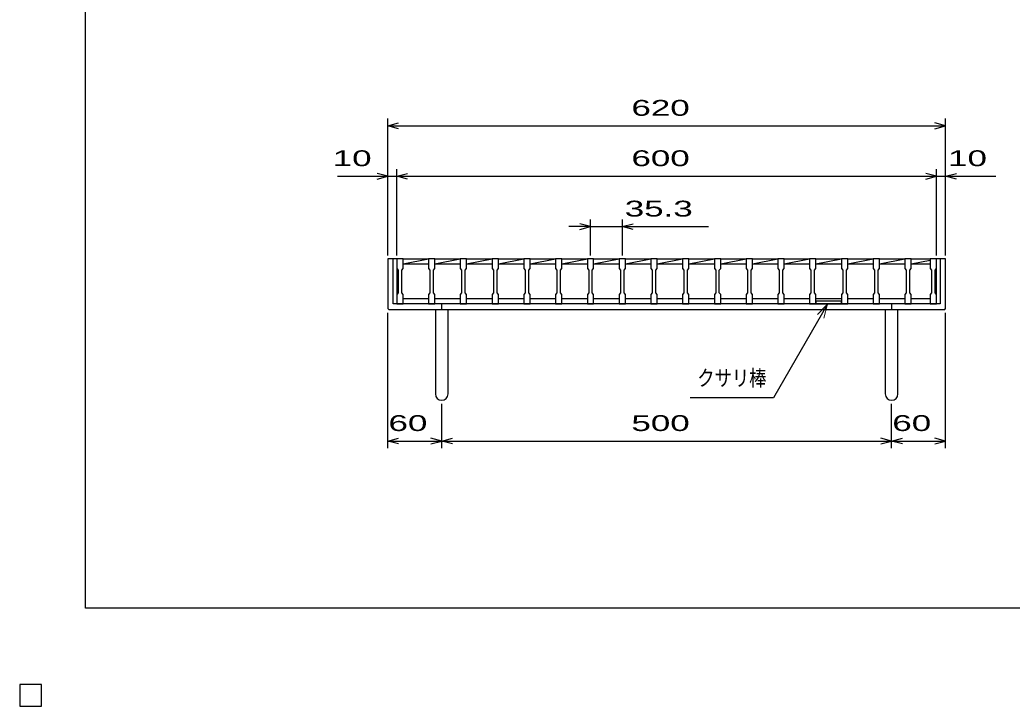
# Model space of a CAD drawing. Units: millimetres, scale not verified. Extents: x -1456 to 1385, y -1026 to 843.
# Drawn here: x -1456 to -353, y -1026 to -263 of the extents above; entities that cross this region are included whole.
import ezdxf
from ezdxf.enums import TextEntityAlignment as Align

# ---------------------------------------------------------------- set-up
doc = ezdxf.new("R2010")
doc.units = ezdxf.units.MM
doc.header["$LTSCALE"] = 8
for name, color, linetype, lineweight in [('0_2', 150, 'Continuous', 25), ('16', 3, 'Continuous', 25), ('19', 6, 'Continuous', 25), ('22', 4, 'Continuous', 25), ('24', 2, 'Continuous', 25), ('32', 4, 'Continuous', 25)]:
    doc.layers.add(name, color=color, linetype=linetype, lineweight=lineweight)
doc.styles.add('ベクトル', font='')
doc.styles.get('ベクトル').set_extended_font_data('ベクトル')

msp = doc.modelspace()

# ---------------------------------------------------------------- linework, layer by layer
at = {"layer": '0_2'}
for p, q in [((-1383.2, -917.2), (-1383.2, 842.8)), ((1384.8, -917.2), (-1383.2, -917.2)), ((-1432, -1002), (-1456, -1002)), ((-1456, -1002), (-1456, -1026)), ((-1432, -1002), (-1456, -1002)), ((-1456, -1002), (-1456, -1026)), ((-1432, -1002), (-1456, -1002)), ((-1456, -1002), (-1456, -1026)), ((-1432, -1002), (-1456, -1002)), ((-1456, -1002), (-1456, -1026)), ((-1432, -1002), (-1456, -1002)), ((-1456, -1002), (-1456, -1026)), ((-1432, -1026), (-1432, -1002)), ((-1432, -1026), (-1432, -1002)), ((-1432, -1026), (-1432, -1002)), ((-1432, -1026), (-1432, -1002)), ((-1432, -1026), (-1432, -1002)), ((-1456, -1026), (-1432, -1026)), ((-1456, -1026), (-1432, -1026)), ((-1456, -1026), (-1432, -1026)), ((-1456, -1026), (-1432, -1026)), ((-1456, -1026), (-1432, -1026))]:
    msp.add_line(p, q, dxfattribs=at)
at = {"layer": '16'}
for p, q in [((-1037, -529), (-1037, -528.3)), ((-1037, -528.3), (-1030, -528.3)), ((-1037, -529), (-1037, -539.5)), ((-1030, -529), (-1037, -529)), ((-1037, -529), (-1037, -573)), ((-1030, -528.3), (-1030, -529)), ((-1030, -539.5), (-1030, -529)), ((-1030, -529), (-1001.7, -529)), ((-1030, -534.5), (-1001.7, -529)), ((-1001.7, -529), (-1001.7, -528.3)), ((-1001.7, -528.3), (-994.7, -528.3)), ((-1001.7, -529), (-1001.7, -539.5)), ((-994.7, -529), (-1001.7, -529)), ((-994.7, -528.3), (-994.7, -529)), ((-994.7, -539.5), (-994.7, -529)), ((-994.7, -529), (-966.4, -529)), ((-994.7, -534.5), (-966.4, -529)), ((-966.4, -529), (-966.4, -528.3)), ((-966.4, -528.3), (-959.4, -528.3)), ((-966.4, -529), (-966.4, -539.5)), ((-959.4, -529), (-966.4, -529)), ((-959.4, -528.3), (-959.4, -529)), ((-959.4, -539.5), (-959.4, -529)), ((-959.4, -529), (-931.1, -529)), ((-959.4, -534.5), (-931.1, -529)), ((-931.1, -529), (-931.1, -528.3)), ((-931.1, -528.3), (-924.1, -528.3)), ((-931.1, -529), (-931.1, -539.5)), ((-924.1, -529), (-931.1, -529)), ((-924.1, -528.3), (-924.1, -529)), ((-924.1, -539.5), (-924.1, -529)), ((-924.1, -529), (-895.8, -529)), ((-924.1, -534.5), (-895.8, -529)), ((-895.8, -529), (-895.8, -528.3)), ((-895.8, -528.3), (-888.8, -528.3)), ((-895.8, -529), (-895.8, -539.5)), ((-888.8, -529), (-895.8, -529)), ((-888.8, -528.3), (-888.8, -529)), ((-888.8, -539.5), (-888.8, -529)), ((-888.8, -529), (-860.5, -529)), ((-888.8, -534.5), (-860.5, -529)), ((-860.5, -529), (-860.5, -528.3)), ((-860.5, -528.3), (-853.5, -528.3)), ((-860.5, -529), (-860.5, -539.5)), ((-853.5, -529), (-860.5, -529)), ((-853.5, -528.3), (-853.5, -529)), ((-853.5, -539.5), (-853.5, -529)), ((-853.5, -529), (-825.2, -529)), ((-853.5, -534.5), (-825.2, -529)), ((-825.2, -529), (-825.2, -528.3)), ((-825.2, -528.3), (-818.2, -528.3)), ((-825.2, -529), (-825.2, -539.5)), ((-818.2, -529), (-825.2, -529)), ((-818.2, -528.3), (-818.2, -529)), ((-818.2, -539.5), (-818.2, -529)), ((-818.2, -529), (-789.9, -529)), ((-818.2, -534.5), (-789.9, -529)), ((-789.9, -529), (-789.9, -528.3)), ((-789.9, -528.3), (-782.9, -528.3)), ((-789.9, -529), (-789.9, -539.5)), ((-782.9, -529), (-789.9, -529)), ((-782.9, -528.3), (-782.9, -529)), ((-782.9, -539.5), (-782.9, -529)), ((-782.9, -529), (-754.6, -529)), ((-782.9, -534.5), (-754.6, -529)), ((-754.6, -529), (-754.6, -528.3)), ((-754.6, -528.3), (-747.6, -528.3)), ((-754.6, -529), (-754.6, -539.5)), ((-747.6, -529), (-754.6, -529)), ((-747.6, -528.3), (-747.6, -529)), ((-747.6, -539.5), (-747.6, -529)), ((-747.6, -529), (-719.3, -529)), ((-747.6, -534.5), (-719.3, -529)), ((-719.3, -529), (-719.3, -528.3)), ((-719.3, -528.3), (-712.3, -528.3)), ((-719.3, -529), (-719.3, -539.5)), ((-712.3, -529), (-719.3, -529)), ((-712.3, -528.3), (-712.3, -529)), ((-712.3, -539.5), (-712.3, -529)), ((-712.3, -529), (-684, -529)), ((-712.3, -534.5), (-684, -529)), ((-684, -529), (-684, -528.3)), ((-684, -528.3), (-677, -528.3)), ((-684, -529), (-684, -539.5)), ((-677, -529), (-684, -529)), ((-677, -528.3), (-677, -529)), ((-677, -539.5), (-677, -529)), ((-677, -529), (-648.7, -529)), ((-677, -534.5), (-648.7, -529)), ((-648.7, -529), (-648.7, -528.3)), ((-648.7, -528.3), (-641.7, -528.3)), ((-648.7, -529), (-648.7, -539.5)), ((-641.7, -529), (-648.7, -529)), ((-641.7, -528.3), (-641.7, -529)), ((-641.7, -539.5), (-641.7, -529)), ((-641.7, -529), (-613.4, -529)), ((-641.7, -534.5), (-613.4, -529)), ((-613.4, -529), (-613.4, -528.3)), ((-613.4, -528.3), (-606.4, -528.3)), ((-613.4, -529), (-613.4, -539.5)), ((-606.4, -529), (-613.4, -529)), ((-606.4, -528.3), (-606.4, -529)), ((-606.4, -539.5), (-606.4, -529)), ((-606.4, -529), (-578.1, -529)), ((-606.4, -534.5), (-578.1, -529)), ((-578.1, -529), (-578.1, -528.3)), ((-578.1, -528.3), (-571.1, -528.3)), ((-578.1, -529), (-578.1, -539.5)), ((-571.1, -529), (-578.1, -529)), ((-571.1, -528.3), (-571.1, -529)), ((-571.1, -539.5), (-571.1, -529)), ((-571.1, -529), (-542.8, -529)), ((-571.1, -534.5), (-542.8, -529)), ((-542.8, -529), (-542.8, -528.3)), ((-542.8, -528.3), (-535.8, -528.3)), ((-542.8, -529), (-542.8, -539.5)), ((-535.8, -529), (-542.8, -529)), ((-535.8, -528.3), (-535.8, -529)), ((-535.8, -539.5), (-535.8, -529)), ((-535.8, -529), (-507.5, -529)), ((-535.8, -534.5), (-507.5, -529)), ((-507.5, -529), (-507.5, -528.3)), ((-507.5, -528.3), (-500.5, -528.3)), ((-507.5, -529), (-507.5, -539.5)), ((-500.5, -529), (-507.5, -529)), ((-500.5, -528.3), (-500.5, -529)), ((-500.5, -539.5), (-500.5, -529)), ((-500.5, -529), (-472.2, -529)), ((-500.5, -534.5), (-472.2, -529)), ((-472.2, -529), (-472.2, -528.3)), ((-472.2, -528.3), (-465.2, -528.3)), ((-472.2, -529), (-472.2, -539.5)), ((-465.2, -529), (-472.2, -529)), ((-465.2, -528.3), (-465.2, -529)), ((-465.2, -539.5), (-465.2, -529)), ((-465.2, -529), (-444, -529)), ((-444, -529), (-444, -528.3)), ((-444, -528.3), (-437, -528.3)), ((-444, -529), (-444, -539.5)), ((-437, -529), (-444, -529)), ((-437, -528.3), (-437, -529)), ((-437, -539.5), (-437, -529)), ((-437, -573), (-437, -529)), ((-1037, -539.5), (-1035.5, -541.5)), ((-1031.5, -541.5), (-1030, -539.5)), ((-1030, -534.5), (-1001.7, -534.5)), ((-1001.7, -539.5), (-1000.2, -541.5)), ((-996.2, -541.5), (-994.7, -539.5)), ((-994.7, -534.5), (-966.4, -534.5)), ((-966.4, -539.5), (-964.9, -541.5)), ((-960.9, -541.5), (-959.4, -539.5)), ((-959.4, -534.5), (-931.1, -534.5)), ((-931.1, -539.5), (-929.6, -541.5)), ((-925.6, -541.5), (-924.1, -539.5)), ((-924.1, -534.5), (-895.8, -534.5)), ((-895.8, -539.5), (-894.3, -541.5)), ((-890.3, -541.5), (-888.8, -539.5)), ((-888.8, -534.5), (-860.5, -534.5)), ((-860.5, -539.5), (-859, -541.5)), ((-855, -541.5), (-853.5, -539.5)), ((-853.5, -534.5), (-825.2, -534.5)), ((-825.2, -539.5), (-823.7, -541.5)), ((-819.7, -541.5), (-818.2, -539.5)), ((-818.2, -534.5), (-789.9, -534.5)), ((-789.9, -539.5), (-788.4, -541.5)), ((-784.4, -541.5), (-782.9, -539.5)), ((-782.9, -534.5), (-754.6, -534.5)), ((-754.6, -539.5), (-753.1, -541.5)), ((-749.1, -541.5), (-747.6, -539.5)), ((-747.6, -534.5), (-719.3, -534.5)), ((-719.3, -539.5), (-717.8, -541.5)), ((-713.8, -541.5), (-712.3, -539.5)), ((-712.3, -534.5), (-684, -534.5)), ((-684, -539.5), (-682.5, -541.5)), ((-678.5, -541.5), (-677, -539.5)), ((-677, -534.5), (-648.7, -534.5)), ((-648.7, -539.5), (-647.2, -541.5)), ((-643.2, -541.5), (-641.7, -539.5)), ((-641.7, -534.5), (-613.4, -534.5)), ((-613.4, -539.5), (-611.9, -541.5)), ((-607.9, -541.5), (-606.4, -539.5)), ((-606.4, -534.5), (-578.1, -534.5)), ((-578.1, -539.5), (-576.6, -541.5)), ((-572.6, -541.5), (-571.1, -539.5)), ((-571.1, -534.5), (-542.8, -534.5)), ((-542.8, -539.5), (-541.3, -541.5)), ((-537.3, -541.5), (-535.8, -539.5)), ((-535.8, -534.5), (-507.5, -534.5)), ((-507.5, -539.5), (-506, -541.5)), ((-502, -541.5), (-500.5, -539.5)), ((-500.5, -534.5), (-472.2, -534.5)), ((-472.2, -539.5), (-470.7, -541.5)), ((-466.7, -541.5), (-465.2, -539.5)), ((-465.2, -534.5), (-444, -530.38)), ((-465.2, -534.5), (-444, -534.5)), ((-444, -539.5), (-442.5, -541.5)), ((-438.5, -541.5), (-437, -539.5)), ((-1035.5, -541.5), (-1035.5, -566.5)), ((-1031.5, -566.5), (-1031.5, -541.5)), ((-1000.2, -541.5), (-1000.2, -566.5)), ((-996.2, -566.5), (-996.2, -541.5)), ((-964.9, -541.5), (-964.9, -566.5)), ((-960.9, -566.5), (-960.9, -541.5)), ((-929.6, -541.5), (-929.6, -566.5)), ((-925.6, -566.5), (-925.6, -541.5)), ((-894.3, -541.5), (-894.3, -566.5)), ((-890.3, -566.5), (-890.3, -541.5)), ((-859, -541.5), (-859, -566.5)), ((-855, -566.5), (-855, -541.5)), ((-823.7, -541.5), (-823.7, -566.5)), ((-819.7, -566.5), (-819.7, -541.5)), ((-788.4, -541.5), (-788.4, -566.5)), ((-784.4, -566.5), (-784.4, -541.5)), ((-753.1, -541.5), (-753.1, -566.5)), ((-749.1, -566.5), (-749.1, -541.5)), ((-717.8, -541.5), (-717.8, -566.5)), ((-713.8, -566.5), (-713.8, -541.5)), ((-682.5, -541.5), (-682.5, -566.5)), ((-678.5, -566.5), (-678.5, -541.5)), ((-647.2, -541.5), (-647.2, -566.5)), ((-643.2, -566.5), (-643.2, -541.5)), ((-611.9, -541.5), (-611.9, -566.5)), ((-607.9, -566.5), (-607.9, -541.5)), ((-576.6, -541.5), (-576.6, -566.5)), ((-572.6, -566.5), (-572.6, -541.5)), ((-541.3, -541.5), (-541.3, -566.5)), ((-537.3, -566.5), (-537.3, -541.5)), ((-506, -541.5), (-506, -566.5)), ((-502, -566.5), (-502, -541.5)), ((-470.7, -541.5), (-470.7, -566.5)), ((-466.7, -566.5), (-466.7, -541.5)), ((-442.5, -541.5), (-442.5, -566.5)), ((-438.5, -566.5), (-438.5, -541.5)), ((-1035.5, -566.5), (-1037, -568.5)), ((-1037, -568.5), (-1037, -579)), ((-1030, -568.5), (-1031.5, -566.5)), ((-1030, -579), (-1030, -568.5)), ((-1030, -573), (-1001.7, -573)), ((-1000.2, -566.5), (-1001.7, -568.5)), ((-1001.7, -568.5), (-1001.7, -579)), ((-994.7, -568.5), (-996.2, -566.5)), ((-994.7, -579), (-994.7, -568.5)), ((-994.7, -573), (-966.4, -573)), ((-964.9, -566.5), (-966.4, -568.5)), ((-966.4, -568.5), (-966.4, -579)), ((-959.4, -568.5), (-960.9, -566.5)), ((-959.4, -579), (-959.4, -568.5)), ((-959.4, -573), (-931.1, -573)), ((-929.6, -566.5), (-931.1, -568.5)), ((-931.1, -568.5), (-931.1, -579)), ((-924.1, -568.5), (-925.6, -566.5)), ((-924.1, -579), (-924.1, -568.5)), ((-924.1, -573), (-895.8, -573)), ((-894.3, -566.5), (-895.8, -568.5)), ((-895.8, -568.5), (-895.8, -579)), ((-888.8, -568.5), (-890.3, -566.5)), ((-888.8, -579), (-888.8, -568.5)), ((-888.8, -573), (-860.5, -573)), ((-859, -566.5), (-860.5, -568.5)), ((-860.5, -568.5), (-860.5, -579)), ((-853.5, -568.5), (-855, -566.5)), ((-853.5, -579), (-853.5, -568.5)), ((-853.5, -573), (-825.2, -573)), ((-823.7, -566.5), (-825.2, -568.5)), ((-825.2, -568.5), (-825.2, -579)), ((-818.2, -568.5), (-819.7, -566.5)), ((-818.2, -579), (-818.2, -568.5)), ((-818.2, -573), (-789.9, -573)), ((-788.4, -566.5), (-789.9, -568.5)), ((-789.9, -568.5), (-789.9, -579)), ((-782.9, -568.5), (-784.4, -566.5)), ((-782.9, -579), (-782.9, -568.5)), ((-782.9, -573), (-754.6, -573)), ((-753.1, -566.5), (-754.6, -568.5)), ((-754.6, -568.5), (-754.6, -579)), ((-747.6, -568.5), (-749.1, -566.5)), ((-747.6, -579), (-747.6, -568.5)), ((-747.6, -573), (-719.3, -573)), ((-717.8, -566.5), (-719.3, -568.5)), ((-719.3, -568.5), (-719.3, -579)), ((-712.3, -568.5), (-713.8, -566.5)), ((-712.3, -579), (-712.3, -568.5)), ((-712.3, -573), (-684, -573)), ((-682.5, -566.5), (-684, -568.5)), ((-684, -568.5), (-684, -579)), ((-677, -568.5), (-678.5, -566.5)), ((-677, -579), (-677, -568.5)), ((-677, -573), (-648.7, -573)), ((-647.2, -566.5), (-648.7, -568.5)), ((-648.7, -568.5), (-648.7, -579)), ((-641.7, -568.5), (-643.2, -566.5)), ((-641.7, -579), (-641.7, -568.5)), ((-641.7, -573), (-613.4, -573)), ((-611.9, -566.5), (-613.4, -568.5)), ((-613.4, -568.5), (-613.4, -579)), ((-606.4, -568.5), (-607.9, -566.5)), ((-606.4, -579), (-606.4, -568.5)), ((-606.4, -573), (-578.1, -573)), ((-576.6, -566.5), (-578.1, -568.5)), ((-578.1, -568.5), (-578.1, -579)), ((-571.1, -568.5), (-572.6, -566.5)), ((-571.1, -579), (-571.1, -568.5)), ((-571.1, -573), (-542.8, -573)), ((-541.3, -566.5), (-542.8, -568.5)), ((-542.8, -568.5), (-542.8, -579)), ((-535.8, -568.5), (-537.3, -566.5)), ((-535.8, -579), (-535.8, -568.5)), ((-535.8, -573), (-507.5, -573)), ((-506, -566.5), (-507.5, -568.5)), ((-507.5, -568.5), (-507.5, -579)), ((-500.5, -568.5), (-502, -566.5)), ((-500.5, -579), (-500.5, -568.5)), ((-500.5, -573), (-472.2, -573)), ((-470.7, -566.5), (-472.2, -568.5)), ((-472.2, -568.5), (-472.2, -579)), ((-465.2, -568.5), (-466.7, -566.5)), ((-465.2, -579), (-465.2, -568.5)), ((-465.2, -573), (-444, -573)), ((-442.5, -566.5), (-444, -568.5)), ((-444, -568.5), (-444, -579)), ((-437, -568.5), (-438.5, -566.5)), ((-437, -579), (-437, -568.5)), ((-1037, -579), (-1030, -579)), ((-1001.7, -579), (-994.7, -579)), ((-966.4, -579), (-959.4, -579)), ((-931.1, -579), (-924.1, -579)), ((-895.8, -579), (-888.8, -579)), ((-860.5, -579), (-853.5, -579)), ((-825.2, -579), (-818.2, -579)), ((-789.9, -579), (-782.9, -579)), ((-754.6, -579), (-747.6, -579)), ((-719.3, -579), (-712.3, -579)), ((-684, -579), (-677, -579)), ((-648.7, -579), (-641.7, -579)), ((-613.4, -579), (-606.4, -579)), ((-578.1, -579), (-571.1, -579)), ((-542.8, -579), (-535.8, -579)), ((-507.5, -579), (-500.5, -579)), ((-472.2, -579), (-465.2, -579)), ((-444, -579), (-437, -579)), ((-1432, -1002), (-1456, -1002)), ((-1456, -1002), (-1456, -1026)), ((-1432, -1002), (-1456, -1002)), ((-1456, -1002), (-1456, -1026)), ((-1432, -1002), (-1456, -1002)), ((-1456, -1002), (-1456, -1026)), ((-1432, -1002), (-1456, -1002)), ((-1456, -1002), (-1456, -1026)), ((-1432, -1002), (-1456, -1002)), ((-1456, -1002), (-1456, -1026)), ((-1432, -1026), (-1432, -1002)), ((-1432, -1026), (-1432, -1002)), ((-1432, -1026), (-1432, -1002)), ((-1432, -1026), (-1432, -1002)), ((-1432, -1026), (-1432, -1002)), ((-1456, -1026), (-1432, -1026)), ((-1456, -1026), (-1432, -1026)), ((-1456, -1026), (-1432, -1026)), ((-1456, -1026), (-1432, -1026)), ((-1456, -1026), (-1432, -1026))]:
    msp.add_line(p, q, dxfattribs=at)
at = {"layer": '19'}
for p, q in [((-1037, -529), (-1047, -529)), ((-1047, -529), (-1047, -584)), ((-1041, -579), (-1041, -529)), ((-427, -529), (-437, -529)), ((-433, -529), (-433, -579)), ((-427, -584), (-427, -529)), ((-1047, -584), (-1046, -585)), ((-433, -579), (-1041, -579)), ((-987, -585), (-987, -579)), ((-487, -579), (-487, -585)), ((-428, -585), (-427, -584)), ((-1046, -585), (-428, -585)), ((-994, -585), (-994, -679)), ((-980, -679), (-980, -585)), ((-494, -585), (-494, -679)), ((-480, -679), (-480, -585))]:
    msp.add_line(p, q, dxfattribs=at)
at = {"layer": '19', "color": 4}
for p, q in [((-558.108, -579.325), (-618.154, -683.329)), ((-618.154, -683.329), (-710.954, -683.329))]:
    msp.add_line(p, q, dxfattribs=at)
at = {"layer": '19', "color": 3}
for p, q in [((-542.8, -576), (-571.1, -576)), ((-571.1, -576), (-571.1, -579)), ((-571.1, -579), (-542.8, -579)), ((-542.8, -579), (-542.8, -576))]:
    msp.add_line(p, q, dxfattribs=at)
at = {"layer": '19', "color": 4, "lineweight": 13}
for p, q in [((-558.108, -579.325), (-569.422, -590.639)), ((-562.249, -594.78), (-558.108, -579.325))]:
    msp.add_line(p, q, dxfattribs=at)
at = {"layer": '19'}
for centre in [(-987, -679), (-487, -679)]:
    msp.add_arc(centre, 7, 180, 0, dxfattribs=at)
at = {"layer": '22'}
for p, q in [((-1047, -525), (-1047, -373)), ((-427, -525), (-427, -373)), ((-1047, -381), (-1035, -377.8)), ((-1035, -384.2), (-1047, -381)), ((-1047, -381), (-427, -381)), ((-427, -381), (-439, -377.8)), ((-439, -384.2), (-427, -381)), ((-1047, -525), (-1047, -429)), ((-1037, -525), (-1037, -429)), ((-437, -525), (-437, -429)), ((-427, -525), (-427, -429)), ((-1103, -437), (-1047, -437)), ((-1047, -437), (-1059, -433.8)), ((-1059, -440.2), (-1047, -437)), ((-1047, -437), (-1037, -437)), ((-1037, -437), (-1025, -433.8)), ((-1025, -440.2), (-1037, -437)), ((-1037, -437), (-437, -437)), ((-437, -437), (-449, -433.8)), ((-449, -440.2), (-437, -437)), ((-437, -437), (-427, -437)), ((-427, -437), (-415, -433.8)), ((-415, -440.2), (-427, -437)), ((-427, -437), (-371, -437)), ((-821.7, -525), (-821.7, -485)), ((-786.4, -485), (-786.4, -525)), ((-821.7, -493), (-845.7, -493)), ((-821.7, -493), (-833.7, -489.8)), ((-833.7, -496.2), (-821.7, -493)), ((-821.7, -493), (-786.4, -493)), ((-786.4, -493), (-774.4, -489.8)), ((-774.4, -496.2), (-786.4, -493)), ((-786.4, -493), (-690.4, -493)), ((-1047, -739.4), (-1047, -589)), ((-427, -739.4), (-427, -589)), ((-987, -739.4), (-987, -689.8)), ((-487, -739.4), (-487, -689.8)), ((-1047, -731.4), (-1035, -728.2)), ((-1035, -734.6), (-1047, -731.4)), ((-1047, -731.4), (-987, -731.4)), ((-987, -731.4), (-999, -728.2)), ((-999, -734.6), (-987, -731.4)), ((-987, -731.4), (-975, -728.2)), ((-975, -734.6), (-987, -731.4)), ((-987, -731.4), (-487, -731.4)), ((-487, -731.4), (-499, -728.2)), ((-499, -734.6), (-487, -731.4)), ((-487, -731.4), (-475, -728.2)), ((-475, -734.6), (-487, -731.4)), ((-487, -731.4), (-427, -731.4)), ((-427, -731.4), (-439, -728.2)), ((-439, -734.6), (-427, -731.4))]:
    msp.add_line(p, q, dxfattribs=at)
at = {"layer": '22', "color": 2}
for p, q in [((-1432, -1002), (-1456, -1002)), ((-1456, -1002), (-1456, -1026)), ((-1432, -1002), (-1456, -1002)), ((-1456, -1002), (-1456, -1026)), ((-1432, -1002), (-1456, -1002)), ((-1456, -1002), (-1456, -1026)), ((-1432, -1026), (-1432, -1002)), ((-1432, -1026), (-1432, -1002)), ((-1432, -1026), (-1432, -1002)), ((-1456, -1026), (-1432, -1026)), ((-1456, -1026), (-1432, -1026)), ((-1456, -1026), (-1432, -1026))]:
    msp.add_line(p, q, dxfattribs=at)
at = {"layer": '24', "color": 4}
for p, q in [((-1432, -1002), (-1456, -1002)), ((-1456, -1002), (-1456, -1026)), ((-1432, -1002), (-1456, -1002)), ((-1456, -1002), (-1456, -1026)), ((-1432, -1002), (-1456, -1002)), ((-1456, -1002), (-1456, -1026)), ((-1432, -1026), (-1432, -1002)), ((-1432, -1026), (-1432, -1002)), ((-1432, -1026), (-1432, -1002)), ((-1456, -1026), (-1432, -1026)), ((-1456, -1026), (-1432, -1026)), ((-1456, -1026), (-1432, -1026))]:
    msp.add_line(p, q, dxfattribs=at)
at = {"layer": '32'}
for p, q in [((-1432, -1002), (-1456, -1002)), ((-1456, -1002), (-1456, -1026)), ((-1432, -1002), (-1456, -1002)), ((-1456, -1002), (-1456, -1026)), ((-1432, -1002), (-1456, -1002)), ((-1456, -1002), (-1456, -1026)), ((-1432, -1002), (-1456, -1002)), ((-1456, -1002), (-1456, -1026)), ((-1432, -1002), (-1456, -1002)), ((-1456, -1002), (-1456, -1026)), ((-1432, -1026), (-1432, -1002)), ((-1432, -1026), (-1432, -1002)), ((-1432, -1026), (-1432, -1002)), ((-1432, -1026), (-1432, -1002)), ((-1432, -1026), (-1432, -1002)), ((-1456, -1026), (-1432, -1026)), ((-1456, -1026), (-1432, -1026)), ((-1456, -1026), (-1432, -1026)), ((-1456, -1026), (-1432, -1026)), ((-1456, -1026), (-1432, -1026))]:
    msp.add_line(p, q, dxfattribs=at)

# ---------------------------------------------------------------- texts
at = {"layer": '19', "color": 2, "style": 'ベクトル', "width": 0.8}
msp.add_text('クサリ棒', height=17.6, dxfattribs=at).set_placement((-626.154, -675.329), align=Align.BOTTOM_RIGHT)
at = {"layer": '22', "color": 2, "style": 'ベクトル', "width": 1.65}
for s, p in [(' 620 ', (-787, -361)), (' 10 ', (-1119, -417)), (' 600 ', (-787, -417)), (' 10 ', (-435, -417)), (' 35.3 ', (-794.4, -473)), (' 60 ', (-1057, -711.4)), (' 500 ', (-787, -711.4)), (' 60 ', (-497, -711.4))]:
    msp.add_text(s, height=17.6, dxfattribs=at).set_placement(p, align=Align.MIDDLE_LEFT)

doc.saveas('drawing.dxf')
